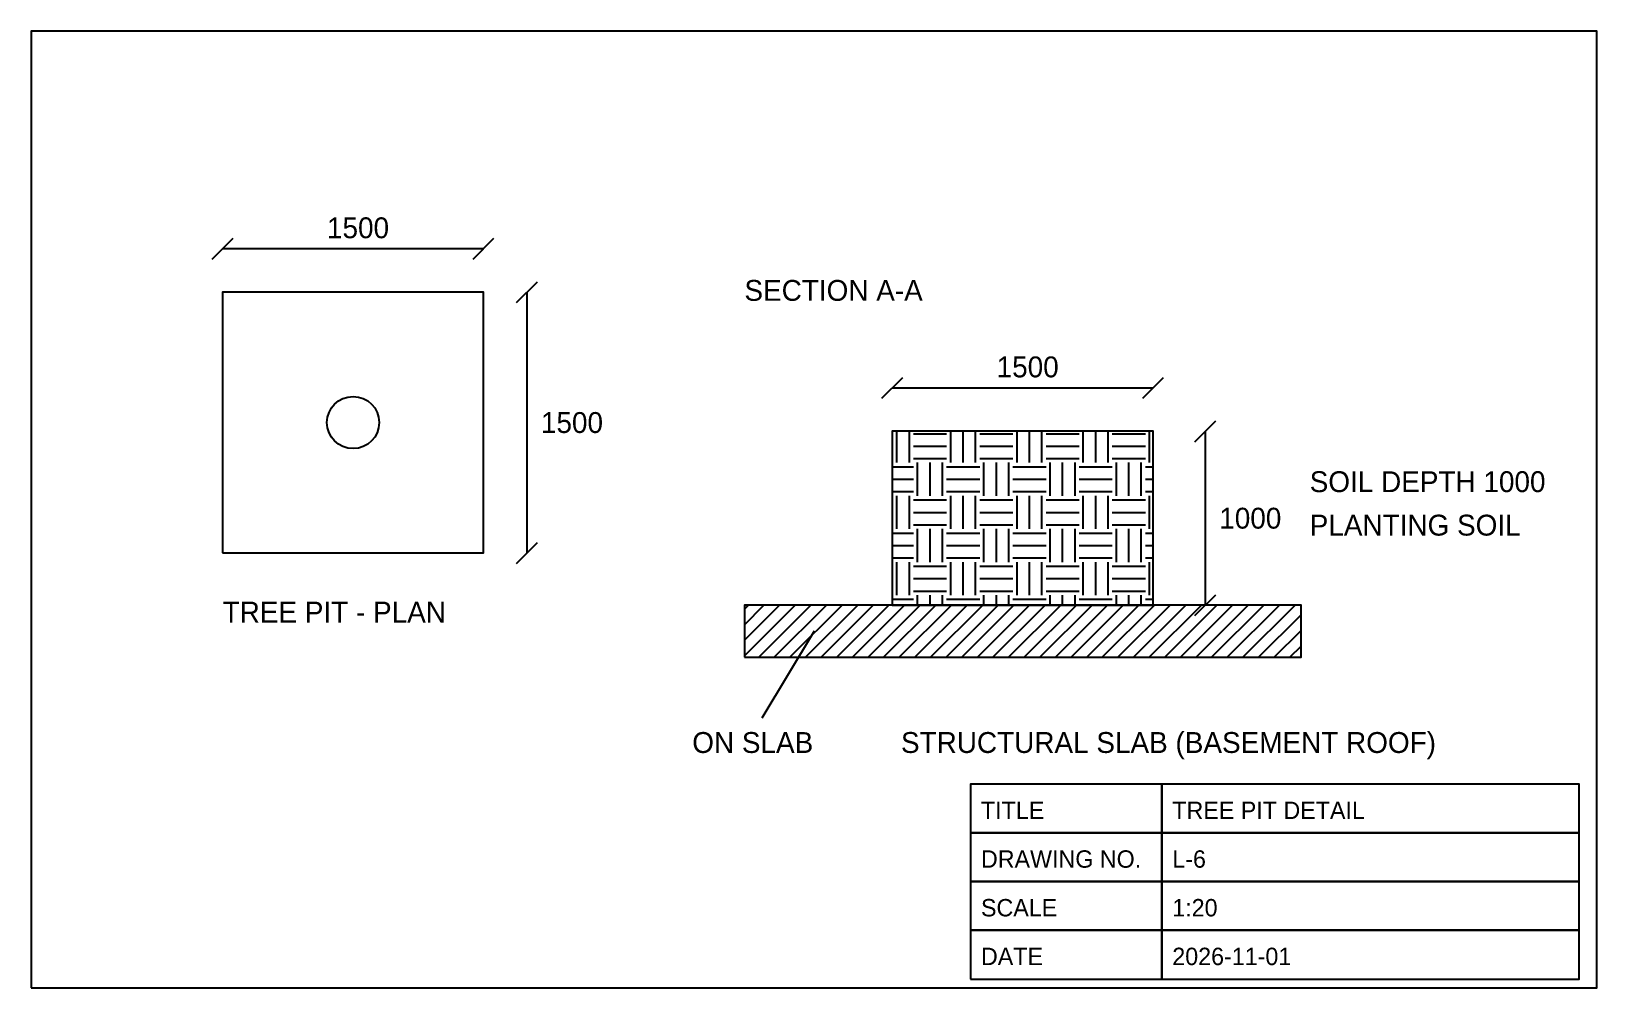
# Model space of a CAD drawing. Header units: metres. Extents: x -0.5 to 8.5, y -1.9 to 3.6.
import ezdxf

# ---------------------------------------------------------------- set-up
doc = ezdxf.new("R2010")
doc.units = ezdxf.units.M

msp = doc.modelspace()

# ---------------------------------------------------------------- hatches: boundary and pattern name
at = {"layer": 'HATCH'}
h = msp.add_hatch(dxfattribs=at)
h.set_pattern_fill('EARTH', scale=0.03)
h.paths.add_polyline_path([(4.45, 0.3), (5.95, 0.3), (5.95, 1.3), (4.45, 1.3)])
h = msp.add_hatch(dxfattribs=at)
h.set_pattern_fill('ANSI31', scale=0.02)
h.paths.add_polyline_path([(3.6, 0), (6.8, 0), (6.8, 0.3), (3.6, 0.3)])

# ---------------------------------------------------------------- linework, layer by layer
at = {"layer": 'DIM'}
for p, q in [((0.54, 2.29), (0.66, 2.41)), ((0.6, 2.35), (2.1, 2.35)), ((2.04, 2.29), (2.16, 2.41)), ((2.29, 2.04), (2.41, 2.16)), ((2.35, 0.6), (2.35, 2.1)), ((4.39, 1.49), (4.51, 1.61)), ((4.45, 1.55), (5.95, 1.55)), ((5.89, 1.49), (6.01, 1.61)), ((6.19, 1.24), (6.31, 1.36)), ((6.25, 0.3), (6.25, 1.3)), ((2.29, 0.54), (2.41, 0.66)), ((6.19, 0.24), (6.31, 0.36))]:
    msp.add_line(p, q, dxfattribs=at)
at = {"layer": 'FRAME'}
for points in [[(-0.5, -1.9), (8.5, -1.9), (8.5, 3.6), (-0.5, 3.6)], [(4.9, -1.01), (6, -1.01), (6, -0.73), (4.9, -0.73)], [(6, -1.01), (8.4, -1.01), (8.4, -0.73), (6, -0.73)], [(4.9, -1.29), (6, -1.29), (6, -1.01), (4.9, -1.01)], [(6, -1.29), (8.4, -1.29), (8.4, -1.01), (6, -1.01)], [(4.9, -1.57), (6, -1.57), (6, -1.29), (4.9, -1.29)], [(6, -1.57), (8.4, -1.57), (8.4, -1.29), (6, -1.29)], [(4.9, -1.85), (6, -1.85), (6, -1.57), (4.9, -1.57)], [(6, -1.85), (8.4, -1.85), (8.4, -1.57), (6, -1.57)]]:
    msp.add_lwpolyline(points, close=True, dxfattribs=at)
at = {"layer": 'PIT'}
for points in [[(0.6, 0.6), (2.1, 0.6), (2.1, 2.1), (0.6, 2.1)], [(4.45, 0.3), (5.95, 0.3), (5.95, 1.3), (4.45, 1.3)]]:
    msp.add_lwpolyline(points, close=True, dxfattribs=at)
msp.add_circle((1.35, 1.35), 0.15, dxfattribs=at)
at = {"layer": 'SLAB'}
msp.add_lwpolyline([(3.6, 0), (6.8, 0), (6.8, 0.3), (3.6, 0.3)], close=True, dxfattribs=at)
at = {"layer": 'TEXT'}
msp.add_line((4, 0.15), (3.7, -0.35), dxfattribs=at)

# ---------------------------------------------------------------- texts
at = {"layer": 'FRAME'}
for s, p in [('TITLE', (4.96, -0.93)), ('TREE PIT DETAIL', (6.06, -0.93)), ('DRAWING NO.', (4.96, -1.21)), ('L-6', (6.06, -1.21)), ('SCALE', (4.96, -1.49)), ('1:20', (6.06, -1.49)), ('DATE', (4.96, -1.77)), ('2026-11-01', (6.06, -1.77))]:
    msp.add_text(s, height=0.1, dxfattribs=at).set_placement(p)
at = {"layer": 'TEXT'}
for s, p in [('1500', (1.2, 2.41)), ('SECTION A-A', (3.6, 2.05)), ('1500', (5.05, 1.61)), ('1500', (2.43, 1.29)), ('SOIL DEPTH 1000', (6.85, 0.95)), ('1000', (6.33, 0.74)), ('PLANTING SOIL', (6.85, 0.7)), ('TREE PIT - PLAN', (0.6, 0.2)), ('ON SLAB', (3.3, -0.55)), ('STRUCTURAL SLAB (BASEMENT ROOF)', (4.5, -0.55))]:
    msp.add_text(s, height=0.12, dxfattribs=at).set_placement(p)

doc.saveas('drawing.dxf')
